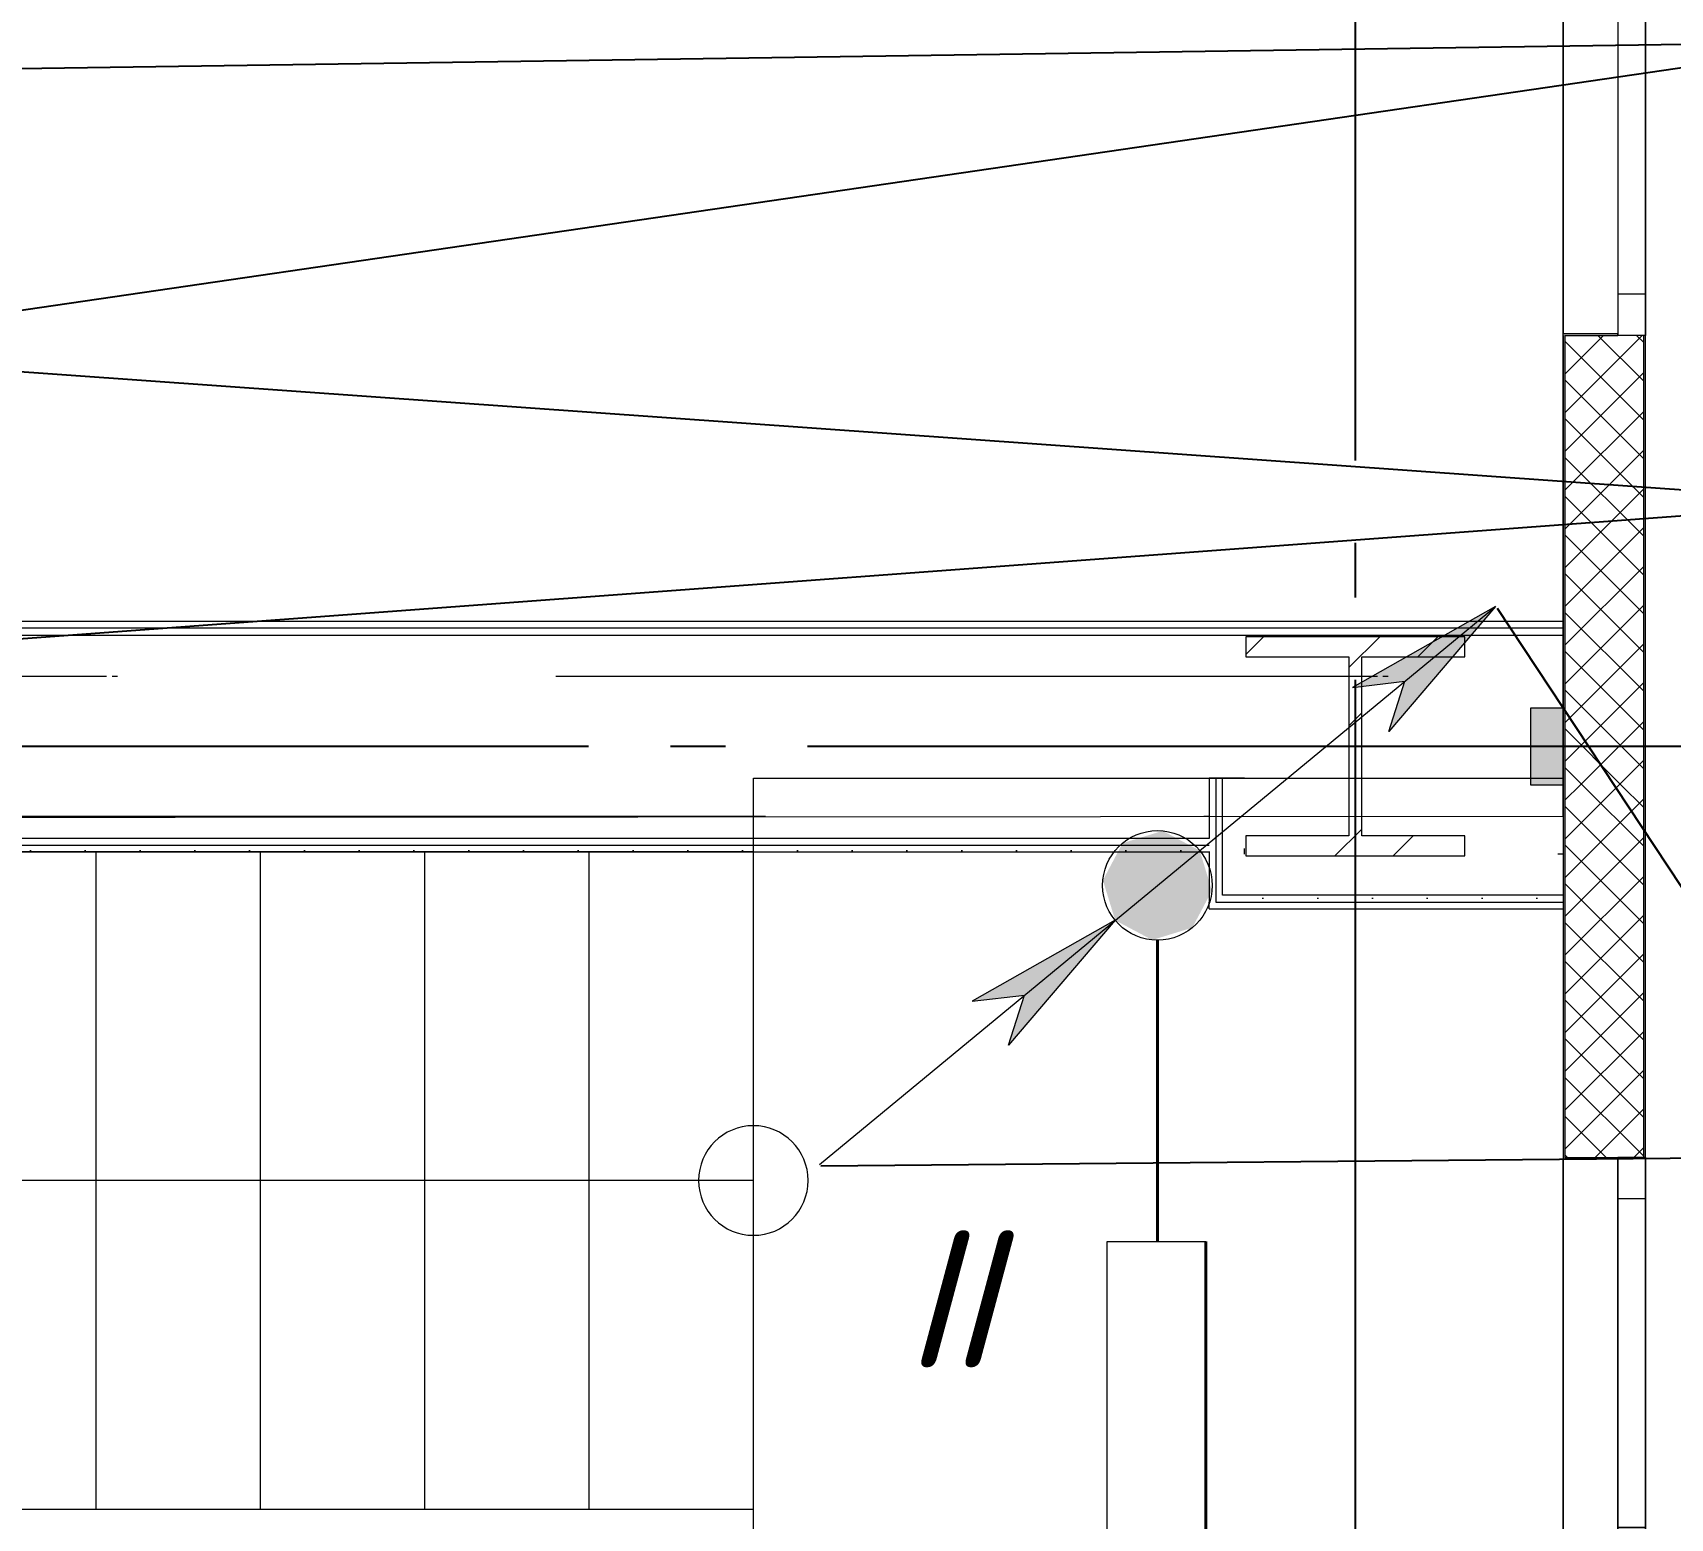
# Model space of a CAD drawing. Header units: millimetres. Extents: x 0 to 1286, y 0 to 420.
# Drawn here: x 560.04 to 589.94, y 235.5 to 262.61 of the extents above; entities that cross this region are included whole.
import ezdxf

# ---------------------------------------------------------------- set-up
doc = ezdxf.new("R2010")
doc.units = ezdxf.units.MM
doc.linetypes.add('ГОСТ 2.303 5', pattern=[24, 20, -1.5, 1, -1.5])
doc.linetypes.add('СПКБ-0000-000-АР#003$0$Achse', pattern=[2300, 0, -800, 1500, 0])
for name, color, linetype in [('Viewport1ForCustomObjects_0', 7, 'Continuous'), ('Viewport2ForCustomObjects_0', 7, 'Continuous'), ('СПКБ-0000-000-АР#003$0$Колонны новые', 7, 'Continuous'), ('СПКБ-0000-000-АР#003$0$Лестница', 7, 'Continuous'), ('СПКБ-0000-000-АР#003$0$Окна ArchiCAD', 7, 'Continuous'), ('СПКБ-0000-000-АР#003$0$Перекрытие', 7, 'Continuous'), ('СПКБ-0000-000-АР#003$0$Перекрытие новые', 7, 'Continuous'), ('СПКБ-0000-000-АР#003$0$Стены', 7, 'Continuous'), ('СПКБ-0000-000-АР#003$0$Фахверк', 7, 'Continuous'), ('Строительные оси', 7, 'Continuous'), ('ЭО_АВАРИЙНОЕ ОСВЕЩЕНИЕ', 7, 'Continuous'), ('ЭО_РАБОЧЕЕ ОСВЕЩЕНИЕ', 7, 'Continuous')]:
    doc.layers.add(name, color=color, linetype=linetype)
for name, color, linetype, lineweight, true_color in [('СПКБ-0000-000-АР#003$0$Колонны новые_Ном._пера__108', 7, 'Continuous', 13, 0xfd8379), ('СПКБ-0000-000-АР#003$0$Окна ArchiCAD_Ном._пера__68', 7, 'Continuous', 20, 0xfd4435), ('СПКБ-0000-000-АР#003$0$Перекрытие новые_Ном._пера__161', 7, 'Continuous', 13, 0xe11606), ('СПКБ-0000-000-АР#003$0$Стены_Ном._пера__68', 7, 'Continuous', 20, 0xfd4435), ('СПКБ-0000-000-АР#003$0$Фахверк_Ном._пера__102', 7, 'Continuous', 13, 0xcccccc)]:
    doc.layers.add(name, color=color, linetype=linetype, lineweight=lineweight, true_color=true_color)
for name, color, linetype, lineweight in [('СПКБ-0000-000-АР#003$0$Колонны новые_Ном._пера__20', 1, 'Continuous', 20), ('СПКБ-0000-000-АР#003$0$Лестница_Ном._пера__20', 1, 'Continuous', 20), ('СПКБ-0000-000-АР#003$0$Окна ArchiCAD_Ном._пера__6', 5, 'Continuous', 9), ('СПКБ-0000-000-АР#003$0$Перекрытие_Ном._пера__20', 1, 'Continuous', 20), ('СПКБ-0000-000-АР#003$0$Стены_Ном._пера__1', 7, 'Continuous', 13), ('СПКБ-0000-000-АР#003$0$Стены_Ном._пера__20', 1, 'Continuous', 20), ('СПКБ-0000-000-АР#003$0$Стены_Ном._пера__6', 5, 'Continuous', 9), ('СПКБ-0000-000-АР#003$0$Фахверк_Ном._пера__1', 7, 'Continuous', 13)]:
    doc.layers.add(name, color=color, linetype=linetype, lineweight=lineweight)
doc.styles.add('2.5', font='isocpeui.ttf')
pattern_1 = [(45, (0, 0), (-35.35534, 35.35534), []), (135, (0, 0), (35.35534, 35.35534), [])]
pattern_2 = [(0, (0, 0), (0, 173.2051), [0, -100]), (0, (50, 86.6), (0, 173.2051), [0, -100])]

# ---------------------------------------------------------------- blocks, each defined once
blk = doc.blocks.new('*E601')
at = {"layer": 'Строительные оси', "color": 3, "linetype": 'ГОСТ 2.303 5', "lineweight": 25}
for p, q in [((246.431, 202.072), (246.431, -45.143)), ((280.431, 128.857), (-283.569, 128.857))]:
    blk.add_line(p, q, dxfattribs=at)
at = {"layer": 'ЭО_РАБОЧЕЕ ОСВЕЩЕНИЕ', "color": 7, "lineweight": 0}
for p, q in [((242.819, 126.32), (248.992, 131.409)), ((248.992, 131.409), (246.381, 129.931)), ((248.992, 131.409), (247.044, 129.127)), ((246.381, 129.931), (247.338, 130.045)), ((247.044, 129.127), (247.338, 130.045)), ((236.647, 121.23), (242.819, 126.32)), ((242.048, 125.683), (239.437, 124.206)), ((242.048, 125.683), (240.1, 123.402)), ((239.437, 124.206), (240.394, 124.32)), ((240.1, 123.402), (240.394, 124.32)), ((241.904, 107.825), (241.904, 119.825)), ((241.904, 119.825), (243.704, 119.825))]:
    blk.add_line(p, q, dxfattribs=at)
at = {"layer": 'ЭО_РАБОЧЕЕ ОСВЕЩЕНИЕ', "color": 5, "lineweight": 40}
for p, q in [((242.819, 119.825), (242.819, 125.32)), ((243.704, 119.825), (243.704, 107.825))]:
    blk.add_line(p, q, dxfattribs=at)
at = {"layer": 'ЭО_РАБОЧЕЕ ОСВЕЩЕНИЕ', "color": 7, "lineweight": 0}
blk.add_circle((242.819, 126.32), 1, dxfattribs=at)
at = {"layer": 'ЭО_РАБОЧЕЕ ОСВЕЩЕНИЕ', "color": 5, "lineweight": 0}
for points in [[(248.992, 131.409), (246.582, 130.045), (247.338, 130.045)], [(248.992, 131.409), (247.338, 130.045), (247.827, 130.045)], [(246.582, 130.045), (247.338, 130.045), (246.381, 129.931)], [(247.338, 130.045), (247.301, 129.931), (247.73, 129.931)], [(247.338, 130.045), (247.827, 130.045), (247.73, 129.931)], [(247.301, 129.931), (247.73, 129.931), (247.044, 129.127)], [(242.048, 125.683), (239.638, 124.32), (240.394, 124.32)], [(242.048, 125.683), (240.394, 124.32), (240.883, 124.32)], [(239.638, 124.32), (240.394, 124.32), (239.437, 124.206)], [(240.357, 124.206), (240.786, 124.206), (240.1, 123.402)], [(240.394, 124.32), (240.357, 124.206), (240.786, 124.206)], [(240.394, 124.32), (240.883, 124.32), (240.786, 124.206)]]:
    blk.add_solid(points, dxfattribs=at)
at = {"layer": 'ЭО_РАБОЧЕЕ ОСВЕЩЕНИЕ', "color": 5, "lineweight": 40}
for points in [[(242.183, 127.091), (242.111, 126.956), (243.591, 126.956)], [(242.915, 127.315), (242.183, 127.091), (243.336, 127.091)], [(242.183, 127.091), (243.336, 127.091), (243.591, 126.956)], [(242.111, 126.956), (241.824, 126.415), (243.756, 126.415)], [(242.111, 126.956), (243.591, 126.956), (243.756, 126.415)], [(241.824, 126.415), (241.882, 126.224), (243.815, 126.224)], [(241.824, 126.415), (243.756, 126.415), (243.815, 126.224)], [(241.882, 126.224), (242.048, 125.683), (243.527, 125.683)], [(241.882, 126.224), (243.815, 126.224), (243.527, 125.683)], [(242.048, 125.683), (242.302, 125.548), (243.455, 125.548)], [(242.048, 125.683), (243.527, 125.683), (243.455, 125.548)], [(242.302, 125.548), (243.455, 125.548), (242.724, 125.324)]]:
    blk.add_solid(points, dxfattribs=at)
blk = doc.blocks.new('СПКБ-0000-000-АР#003$0$Перекрытие_2', base_point=(22461.7, 19187.9))
at = {"layer": 'СПКБ-0000-000-АР#003$0$Перекрытие новые_Ном._пера__161', "color": 12, "linetype": 'Continuous', "lineweight": 13, "true_color": 0xe11606, "flags": 128}
blk.add_lwpolyline([(22461.7, 19187.9), (17852.7, 19187.9), (17852.7, 3579), (22462, 3579), (22462, 4190.3), (22462, 5140.3), (22462, 7088.5), (25022.7, 7088.5), (25022.7, 9974.9), (19954.3, 9975.7), (19954.3, 12754.6), (25022.7, 12758.4), (25022.7, 15678), (22461.7, 15678), (22461.7, 17613.1), (22461.7, 18563.1)], close=True, dxfattribs=at)
blk = doc.blocks.new('СПКБ-0000-000-АР#003$0$Перекрытие_5', base_point=(23544.2, 12827.6))
at = {"layer": 'СПКБ-0000-000-АР#003$0$Перекрытие_Ном._пера__20', "color": 1, "linetype": 'Continuous', "lineweight": 20, "flags": 128}
blk.add_lwpolyline([(23544.2, 12827.6), (25022.7, 12827.6), (25022.7, 9943.9), (23544.2, 9943.9)], close=True, dxfattribs=at)
blk = doc.blocks.new('СПКБ-0000-000-АР#003$0$Двустворчатое Окно 19')
at = {"layer": 'СПКБ-0000-000-АР#003$0$Окна ArchiCAD_Ном._пера__6', "color": 5, "linetype": 'Continuous', "lineweight": 9}
for p, q in [((-747, 100), (747, 100)), ((-750, 0), (-675, 0)), ((-675, 0), (-675, -50)), ((-675, 0), (-75, 0)), ((-75, -50), (-75, 0)), ((-75, 0), (0, 0)), ((0, 0), (75, 0)), ((75, 0), (75, -50)), ((75, 0), (675, 0)), ((675, -50), (675, 0)), ((675, 0), (750, 0)), ((-750, -50), (750, -50)), ((-675, -50), (-750, -50)), ((-75, -50), (-675, -50)), ((0, -50), (-75, -50)), ((75, -50), (0, -50)), ((675, -50), (75, -50)), ((750, -50), (675, -50))]:
    blk.add_line(p, q, dxfattribs=at)
at = {"layer": 'СПКБ-0000-000-АР#003$0$Окна ArchiCAD_Ном._пера__68', "color": 20, "linetype": 'Continuous', "lineweight": 20, "true_color": 0xfd4435}
for p, q in [((-750, -47), (-750, 0)), ((750, -47), (750, 0)), ((-750, -50), (-750, -47)), ((750, -50), (750, -47))]:
    blk.add_line(p, q, dxfattribs=at)
blk = doc.blocks.new('СПКБ-0000-000-АР#003$0$Стена_5', base_point=(25022.7, 3584))
at = {"layer": 'СПКБ-0000-000-АР#003$0$Стены_Ном._пера__68', "linetype": 'Continuous', "lineweight": 20, "true_color": 0xfd4435}
for points in [[(25022.7, 13638.7), (25022.7, 13635.7), (25025.7, 13635.7), (25122.7, 13635.7), (25122.7, 13638.7)], [(25022.7, 12955.7), (25025.7, 12955.7), (25025.7, 13635.7), (25022.7, 13635.7)], [(25169.7, 13635.7), (25169.7, 12955.7), (25172.7, 12955.7), (25172.7, 13635.7)], [(25025.7, 12955.7), (25023.1, 12955.7), (25023.1, 12815.7), (25025.7, 12815.7)], [(25172.7, 12815.7), (25172.7, 12955.7), (25169.7, 12955.7), (25169.7, 12815.7)], [(25022.7, 12815.7), (25022.7, 12135.7), (25025.7, 12135.7), (25025.7, 12815.7)], [(25172.7, 12815.7), (25169.7, 12815.7), (25169.7, 12135.7), (25172.7, 12135.7)], [(25022.7, 12135.7), (25022.7, 12132.7), (25122.7, 12132.7), (25122.7, 12135.7), (25025.7, 12135.7)], [(25022.7, 12132.7), (25122.7, 12132.7), (25122.7, 12135.4), (25025.7, 12135.4), (25022.7, 12135.4)]]:
    blk.add_hatch(color=20, dxfattribs=at).paths.add_polyline_path(points)
h = blk.add_hatch(dxfattribs=at)
h.set_pattern_fill('СЕТКА_5X5_ДИАГОНАЛЬНАЯ', color=20, style=0, pattern_type=2)
h.set_pattern_definition(pattern_1)
h.paths.add_polyline_path([(25025.7, 13635.7), (25025.7, 12955.7), (25169.7, 12955.7), (25169.7, 13635.7), (25122.7, 13635.7)])
h = blk.add_hatch(dxfattribs=at)
h.set_pattern_fill('СЕТКА_5X5_ДИАГОНАЛЬНАЯ', color=20, style=0, pattern_type=2)
h.set_pattern_definition(pattern_1)
h.paths.add_polyline_path([(25169.7, 12815.7), (25169.7, 12955.7), (25025.7, 12955.7), (25025.7, 12815.7)])
h = blk.add_hatch(dxfattribs=at)
h.set_pattern_fill('СЕТКА_5X5_ДИАГОНАЛЬНАЯ', color=20, style=0, pattern_type=2)
h.set_pattern_definition(pattern_1)
h.paths.add_polyline_path([(25025.7, 12135.7), (25122.7, 12135.7), (25169.7, 12135.7), (25169.7, 12815.7), (25025.7, 12815.7)])
at = {"layer": 'СПКБ-0000-000-АР#003$0$Стены_Ном._пера__68', "color": 20, "linetype": 'Continuous', "lineweight": 20, "true_color": 0xfd4435}
for p, q in [((25122.7, 13638.7), (25022.7, 13638.7)), ((25022.7, 13635.7), (25022.7, 13638.7)), ((25025.7, 13635.7), (25025.7, 12955.7)), ((25025.7, 13635.7), (25122.7, 13635.7)), ((25122.7, 13635.7), (25122.7, 13638.7)), ((25169.7, 13635.7), (25122.7, 13635.7)), ((25169.7, 12955.7), (25169.7, 13635.7)), ((25172.7, 13635.7), (25169.7, 13635.7)), ((25025.7, 12955.7), (25025.7, 12815.7)), ((25169.7, 12815.7), (25169.7, 12955.7)), ((25025.7, 12815.7), (25025.7, 12135.7)), ((25169.7, 12135.7), (25169.7, 12815.7)), ((25022.7, 12135.7), (25022.7, 12135.4)), ((25025.7, 12135.7), (25122.7, 12135.7)), ((25122.7, 12135.7), (25122.7, 12135.4)), ((25169.7, 12135.7), (25122.7, 12135.7)), ((25172.7, 12135.7), (25169.7, 12135.7))]:
    blk.add_line(p, q, dxfattribs=at)
at = {"layer": 'СПКБ-0000-000-АР#003$0$Стены_Ном._пера__68', "color": 20, "linetype": 'Continuous', "lineweight": 20, "true_color": 0xfd4435, "flags": 128}
for points in [[(25022.7, 13635.7), (25022.7, 12955.7)], [(25172.7, 12135.7), (25172.7, 13635.7)], [(25022.7, 12815.7), (25022.7, 12135.7)]]:
    blk.add_lwpolyline(points, dxfattribs=at)
at = {"layer": 'СПКБ-0000-000-АР#003$0$Окна ArchiCAD', "color": 5, "linetype": 'Continuous', "lineweight": 9, "xscale": -1, "zscale": 1000, "rotation": 90}
for p in [(25122.7, 14385.7), (25122.7, 11385.7)]:
    blk.add_blockref('СПКБ-0000-000-АР#003$0$Двустворчатое Окно 19', p, dxfattribs=at)
at = {"layer": 'СПКБ-0000-000-АР#003$0$Окна ArchiCAD', "color": 5, "linetype": 'Continuous', "lineweight": 9, "zscale": 1000, "rotation": 90}
blk.add_blockref('СПКБ-0000-000-АР#003$0$Двустворчатое Окно 19', (25122.7, 11385.4), dxfattribs=at)
blk = doc.blocks.new('СПКБ-0000-000-АР#003$0$Стена_57', base_point=(25022.7, 12689.2))
at = {"layer": 'СПКБ-0000-000-АР#003$0$Стены_Ном._пера__20', "linetype": 'Continuous', "lineweight": 20}
h = blk.add_hatch(dxfattribs=at)
h.set_pattern_fill('ШТУКАТУРКА', color=1, style=0, pattern_type=2)
h.set_pattern_definition(pattern_2)
h.paths.add_polyline_path([(24400.6, 12626.7), (24392.6, 12614.2), (24400.6, 12614.2)])
h = blk.add_hatch(dxfattribs=at)
h.set_pattern_fill('ШТУКАТУРКА', color=1, style=0, pattern_type=2)
h.set_pattern_definition(pattern_2)
h.paths.add_polyline_path([(24384.3, 12601.2), (24376.6, 12589.2), (24388.6, 12589.2), (24388.6, 12601.2)])
h = blk.add_hatch(dxfattribs=at)
h.set_pattern_fill('ШТУКАТУРКА', color=1, style=0, pattern_type=2)
h.set_pattern_definition(pattern_2)
h.paths.add_polyline_path([(24388.6, 12608), (24384.3, 12601.2), (24388.6, 12601.2)])
h = blk.add_hatch(dxfattribs=at)
h.set_pattern_fill('ШТУКАТУРКА', color=1, style=0, pattern_type=2)
h.set_pattern_definition(pattern_2)
h.paths.add_polyline_path([(24388.6, 12601.2), (24400.6, 12601.2), (24400.6, 12614.2), (24392.6, 12614.2), (24388.6, 12608)])
h = blk.add_hatch(dxfattribs=at)
h.set_pattern_fill('ШТУКАТУРКА', color=1, style=0, pattern_type=2)
h.set_pattern_definition(pattern_2)
h.paths.add_polyline_path([(24388.6, 12589.2), (25022.7, 12589.2), (25022.7, 12601.2), (24388.6, 12601.2)])
h = blk.add_hatch(dxfattribs=at)
h.set_pattern_fill('ШТУКАТУРКА', color=1, style=0, pattern_type=2)
h.set_pattern_definition(pattern_2)
h.paths.add_polyline_path([(24400.6, 12601.2), (25022.7, 12601.2), (25022.7, 12614.2), (24400.6, 12614.2)])
at = {"layer": 'СПКБ-0000-000-АР#003$0$Стены_Ном._пера__1', "color": 7, "linetype": 'СПКБ-0000-000-АР#003$0$Achse', "lineweight": 13, "flags": 128}
blk.add_lwpolyline([(25022.7, 12689.2), (24440.6, 12689.2)], dxfattribs=at)
at = {"layer": 'СПКБ-0000-000-АР#003$0$Стены_Ном._пера__1', "color": 7, "linetype": 'Continuous', "lineweight": 13, "flags": 128}
blk.add_lwpolyline([(25022.7, 12689.2), (25022.7, 12614.2)], dxfattribs=at)
at = {"layer": 'СПКБ-0000-000-АР#003$0$Стены_Ном._пера__20', "color": 1, "linetype": 'Continuous', "lineweight": 20, "flags": 128}
for points in [[(24376.6, 12589.2), (25022.7, 12589.2)], [(25022.7, 12614.2), (25022.7, 12601.2)], [(25022.7, 12601.2), (25022.7, 12589.2)]]:
    blk.add_lwpolyline(points, dxfattribs=at)
at = {"layer": 'СПКБ-0000-000-АР#003$0$Стены_Ном._пера__68', "color": 20, "linetype": 'Continuous', "lineweight": 20, "true_color": 0xfd4435}
for p, q in [((24400.6, 12614.2), (24400.6, 12626.7)), ((24388.6, 12608), (24388.6, 12601.2)), ((24388.6, 12601.2), (24400.6, 12601.2)), ((25022.7, 12614.2), (24400.6, 12614.2)), ((24400.6, 12601.2), (25022.7, 12601.2))]:
    blk.add_line(p, q, dxfattribs=at)
blk = doc.blocks.new('СПКБ-0000-000-АР#003$0$Стена_58', base_point=(24440.6, 12689.2))
at = {"layer": 'СПКБ-0000-000-АР#003$0$Стены_Ном._пера__20', "linetype": 'Continuous', "lineweight": 20}
h = blk.add_hatch(dxfattribs=at)
h.set_pattern_fill('ШТУКАТУРКА', color=1, style=0, pattern_type=2)
h.set_pattern_definition(pattern_2)
h.paths.add_polyline_path([(24384.3, 12601.2), (24388.6, 12608), (24388.6, 12827.6), (24376.6, 12827.6), (24376.6, 12601.2)])
h = blk.add_hatch(dxfattribs=at)
h.set_pattern_fill('ШТУКАТУРКА', color=1, style=0, pattern_type=2)
h.set_pattern_definition(pattern_2)
h.paths.add_polyline_path([(24392.6, 12614.2), (24400.6, 12626.7), (24400.6, 12827.6), (24388.6, 12827.6), (24388.6, 12614.2)])
h = blk.add_hatch(dxfattribs=at)
h.set_pattern_fill('ШТУКАТУРКА', color=1, style=0, pattern_type=2)
h.set_pattern_definition(pattern_2)
h.paths.add_polyline_path([(24384.3, 12601.2), (24376.6, 12601.2), (24376.6, 12589.2)])
h = blk.add_hatch(dxfattribs=at)
h.set_pattern_fill('ШТУКАТУРКА', color=1, style=0, pattern_type=2)
h.set_pattern_definition(pattern_2)
h.paths.add_polyline_path([(24388.6, 12614.2), (24388.6, 12608), (24392.6, 12614.2)])
at = {"layer": 'СПКБ-0000-000-АР#003$0$Стены_Ном._пера__1', "color": 7, "linetype": 'Continuous', "lineweight": 13, "flags": 128}
blk.add_lwpolyline([(24440.6, 12827.6), (24400.6, 12827.6)], dxfattribs=at)
at = {"layer": 'СПКБ-0000-000-АР#003$0$Стены_Ном._пера__1', "color": 7, "linetype": 'СПКБ-0000-000-АР#003$0$Achse', "lineweight": 13, "flags": 128}
blk.add_lwpolyline([(24440.6, 12689.2), (24440.6, 12827.6)], dxfattribs=at)
at = {"layer": 'СПКБ-0000-000-АР#003$0$Стены_Ном._пера__20', "color": 1, "linetype": 'Continuous', "lineweight": 20, "flags": 128}
blk.add_lwpolyline([(24376.6, 12589.2), (24376.6, 12601.2)], dxfattribs=at)
at = {"layer": 'СПКБ-0000-000-АР#003$0$Стены_Ном._пера__6', "color": 5, "linetype": 'Continuous', "lineweight": 9, "flags": 128}
for points in [[(24388.6, 12827.6), (24376.6, 12827.6)], [(24376.6, 12827.6), (24376.6, 12717.6)], [(24400.6, 12827.6), (24388.6, 12827.6)], [(24376.6, 12693.6), (24376.6, 12601.2)]]:
    blk.add_lwpolyline(points, dxfattribs=at)
at = {"layer": 'СПКБ-0000-000-АР#003$0$Стены_Ном._пера__68', "color": 20, "linetype": 'Continuous', "lineweight": 20, "true_color": 0xfd4435}
for p, q in [((24388.6, 12827.6), (24388.6, 12614.2)), ((24400.6, 12626.7), (24400.6, 12827.6)), ((24388.6, 12614.2), (24388.6, 12608))]:
    blk.add_line(p, q, dxfattribs=at)
blk = doc.blocks.new('СПКБ-0000-000-АР#003$0$Стена_145', base_point=(18468.1, 13013.6))
at = {"layer": 'СПКБ-0000-000-АР#003$0$Стены_Ном._пера__20', "linetype": 'Continuous', "lineweight": 20}
h = blk.add_hatch(dxfattribs=at)
h.set_pattern_fill('ШТУКАТУРКА', color=1, style=0, pattern_type=2)
h.set_pattern_definition(pattern_2)
h.paths.add_polyline_path([(25022.7, 13113.6), (19896.3, 13113.6), (19896.3, 13101.6), (25022.7, 13101.6)])
h = blk.add_hatch(dxfattribs=at)
h.set_pattern_fill('ШТУКАТУРКА', color=1, style=0, pattern_type=2)
h.set_pattern_definition(pattern_2)
h.paths.add_polyline_path([(19896.3, 13101.6), (19896.3, 13088.6), (25022.7, 13088.6), (25022.7, 13101.6)])
at = {"layer": 'СПКБ-0000-000-АР#003$0$Стены_Ном._пера__1', "color": 7, "linetype": 'Continuous', "lineweight": 13, "flags": 128}
blk.add_lwpolyline([(25022.7, 13013.6), (25022.7, 13088.6)], dxfattribs=at)
at = {"layer": 'СПКБ-0000-000-АР#003$0$Стены_Ном._пера__1', "color": 7, "linetype": 'СПКБ-0000-000-АР#003$0$Achse', "lineweight": 13, "flags": 128}
blk.add_lwpolyline([(20053.3, 13013.6), (25022.7, 13013.6)], dxfattribs=at)
at = {"layer": 'СПКБ-0000-000-АР#003$0$Стены_Ном._пера__20', "color": 1, "linetype": 'Continuous', "lineweight": 20, "flags": 128}
for points in [[(25022.7, 13113.6), (19896.3, 13113.6)], [(25022.7, 13101.6), (25022.7, 13113.6)], [(25022.7, 13088.6), (25022.7, 13101.6)]]:
    blk.add_lwpolyline(points, dxfattribs=at)
at = {"layer": 'СПКБ-0000-000-АР#003$0$Стены_Ном._пера__68', "color": 20, "linetype": 'Continuous', "lineweight": 20, "true_color": 0xfd4435}
for p, q in [((25022.7, 13101.6), (19896.3, 13101.6)), ((19896.3, 13088.6), (25022.7, 13088.6))]:
    blk.add_line(p, q, dxfattribs=at)
blk = doc.blocks.new('СПКБ-0000-000-АР#003$0$Стена_147', base_point=(24440.6, 12757.6))
at = {"layer": 'СПКБ-0000-000-АР#003$0$Стены_Ном._пера__20', "linetype": 'Continuous', "lineweight": 20}
h = blk.add_hatch(dxfattribs=at)
h.set_pattern_fill('ШТУКАТУРКА', color=1, style=0, pattern_type=2)
h.set_pattern_definition(pattern_2)
h.paths.add_polyline_path([(24376.6, 12717.6), (19954.3, 12717.6), (19954.3, 12705.6), (24376.6, 12705.6)])
h = blk.add_hatch(dxfattribs=at)
h.set_pattern_fill('ШТУКАТУРКА', color=1, style=0, pattern_type=2)
h.set_pattern_definition(pattern_2)
h.paths.add_polyline_path([(19954.3, 12693.6), (24376.6, 12693.6), (24376.6, 12705.6), (19954.3, 12705.6)])
at = {"layer": 'СПКБ-0000-000-АР#003$0$Стены_Ном._пера__1', "color": 7, "linetype": 'СПКБ-0000-000-АР#003$0$Achse', "lineweight": 13, "flags": 128}
blk.add_lwpolyline([(24376.6, 12757.6), (20053.3, 12757.6)], dxfattribs=at)
at = {"layer": 'СПКБ-0000-000-АР#003$0$Стены_Ном._пера__1', "color": 7, "linetype": 'Continuous', "lineweight": 13, "flags": 128}
blk.add_lwpolyline([(24376.6, 12757.6), (24376.6, 12717.6)], dxfattribs=at)
at = {"layer": 'СПКБ-0000-000-АР#003$0$Стены_Ном._пера__6', "color": 5, "linetype": 'Continuous', "lineweight": 9, "flags": 128}
blk.add_lwpolyline([(19954.3, 12693.6), (24376.6, 12693.6)], dxfattribs=at)
at = {"layer": 'СПКБ-0000-000-АР#003$0$Стены_Ном._пера__68', "color": 20, "linetype": 'Continuous', "lineweight": 20, "true_color": 0xfd4435}
for p, q in [((24376.6, 12717.6), (19954.3, 12717.6)), ((19954.3, 12705.6), (24376.6, 12705.6))]:
    blk.add_line(p, q, dxfattribs=at)
blk = doc.blocks.new('СПКБ-0000-000-АР#003$0$Колонна_103', base_point=(24643.1, 12885.7))
at = {"layer": 'СПКБ-0000-000-АР#003$0$Колонны новые_Ном._пера__108', "linetype": 'Continuous', "lineweight": 13, "true_color": 0xfd8379}
h = blk.add_hatch(dxfattribs=at)
h.set_pattern_fill('СТАЛЬ', color=11, style=0, pattern_type=2)
h.set_pattern_definition([(45, (0, 0), (-159.099, 159.099), []), (45, (-53.03, 53.03), (-159.099, 159.099), [])])
h.paths.add_polyline_path([(24443.1, 12685.7), (24843.1, 12685.7), (24843.1, 12722.4), (24654.8, 12722.4), (24654.8, 13049.1), (24843.1, 13049.1), (24843.1, 13085.7), (24443.1, 13085.7), (24443.1, 13049.1), (24631.4, 13049.1), (24631.4, 12722.4), (24443.1, 12722.4)])
at = {"layer": 'СПКБ-0000-000-АР#003$0$Колонны новые_Ном._пера__20', "color": 1, "linetype": 'Continuous', "lineweight": 20}
for p, q in [((24843.1, 13085.7), (24443.1, 13085.7)), ((24443.1, 13085.7), (24443.1, 13049.1)), ((24843.1, 13049.1), (24843.1, 13085.7)), ((24443.1, 13049.1), (24631.4, 13049.1)), ((24631.4, 13049.1), (24631.4, 12722.4)), ((24654.8, 12722.4), (24654.8, 13049.1)), ((24654.8, 13049.1), (24843.1, 13049.1)), ((24631.4, 12722.4), (24443.1, 12722.4)), ((24443.1, 12722.4), (24443.1, 12685.7)), ((24843.1, 12722.4), (24654.8, 12722.4)), ((24843.1, 12685.7), (24843.1, 12722.4)), ((24443.1, 12685.7), (24843.1, 12685.7))]:
    blk.add_line(p, q, dxfattribs=at)
blk = doc.blocks.new('СПКБ-0000-000-АР#003$0$Лестничный Марш ЖБ 19_3')
at = {"layer": 'СПКБ-0000-000-АР#003$0$Лестница_Ном._пера__20', "color": 1, "linetype": 'Continuous', "lineweight": 20}
for p, q in [((0, 3600), (0, 0)), ((600, 0), (600, 3600)), ((1200, 0), (1200, 3600)), ((0, 1200), (1200, 1200)), ((0, 900), (1200, 900)), ((0, 600), (1200, 600)), ((0, 300), (1200, 300)), ((0, 0), (1200, 0))]:
    blk.add_line(p, q, dxfattribs=at)
for start, end in [(0, 180), (180, 0)]:
    blk.add_arc((600, 0), 100, start, end, dxfattribs=at)
blk = doc.blocks.new('СПКБ-0000-000-АР#003$0$Колонна_138', base_point=(24993.1, 12885.7))
at = {"layer": 'СПКБ-0000-000-АР#003$0$Фахверк_Ном._пера__102', "linetype": 'Continuous', "lineweight": 13, "true_color": 0xcccccc}
blk.add_hatch(color=254, dxfattribs=at).paths.add_polyline_path([(25023.1, 12815.7), (25023.1, 12955.7), (24963.1, 12955.7), (24963.1, 12815.7)])
at = {"layer": 'СПКБ-0000-000-АР#003$0$Фахверк_Ном._пера__1', "color": 7, "linetype": 'Continuous', "lineweight": 13, "flags": 128}
blk.add_lwpolyline([(25023.1, 12815.7), (25023.1, 12955.7), (24963.1, 12955.7), (24963.1, 12815.7)], close=True, dxfattribs=at)
blk = doc.blocks.new('*E600')
at = {"layer": 'СПКБ-0000-000-АР#003$0$Колонны новые', "color": 1, "lineweight": 20, "xscale": 0.01, "yscale": 0.01, "zscale": 0.01}
blk.add_blockref('СПКБ-0000-000-АР#003$0$Колонна_103', (491.999, 155.701), dxfattribs=at)
at = {"layer": 'СПКБ-0000-000-АР#003$0$Лестница', "color": 161, "linetype": 'Continuous', "lineweight": 20, "true_color": 0xaaaaff, "xscale": 0.01, "yscale": 0.01, "zscale": 10, "rotation": 90}
blk.add_blockref('СПКБ-0000-000-АР#003$0$Лестничный Марш ЖБ 19_3', (481.009, 141.779), dxfattribs=at)
at = {"layer": 'СПКБ-0000-000-АР#003$0$Перекрытие', "color": 1, "linetype": 'Continuous', "lineweight": 20, "xscale": 0.01, "yscale": 0.01, "zscale": 0.01}
blk.add_blockref('СПКБ-0000-000-АР#003$0$Перекрытие_5', (481.009, 155.119), dxfattribs=at)
at = {"layer": 'СПКБ-0000-000-АР#003$0$Перекрытие новые', "color": 12, "linetype": 'Continuous', "lineweight": 13, "true_color": 0xe11606, "xscale": 0.01, "yscale": 0.01, "zscale": 0.01}
blk.add_blockref('СПКБ-0000-000-АР#003$0$Перекрытие_2', (470.184, 218.722), dxfattribs=at)
at = {"layer": 'СПКБ-0000-000-АР#003$0$Стены', "color": 20, "lineweight": 20, "true_color": 0xfd4435, "xscale": 0.01, "yscale": 0.01, "zscale": 0.01}
blk.add_blockref('СПКБ-0000-000-АР#003$0$Стена_5', (495.794, 62.683), dxfattribs=at)
at = {"layer": 'СПКБ-0000-000-АР#003$0$Стены', "color": 12, "lineweight": 50, "true_color": 0xdf0000, "xscale": 0.01, "yscale": 0.01, "zscale": 0.01}
for name, p in [('СПКБ-0000-000-АР#003$0$Стена_145', (430.249, 156.979)), ('СПКБ-0000-000-АР#003$0$Стена_58', (489.973, 153.736)), ('СПКБ-0000-000-АР#003$0$Стена_147', (489.973, 154.419)), ('СПКБ-0000-000-АР#003$0$Стена_57', (495.794, 153.736))]:
    blk.add_blockref(name, p, dxfattribs=at)
at = {"layer": 'СПКБ-0000-000-АР#003$0$Фахверк', "color": 7, "lineweight": 13, "xscale": 0.01, "yscale": 0.01, "zscale": 0.01}
blk.add_blockref('СПКБ-0000-000-АР#003$0$Колонна_138', (495.499, 155.701), dxfattribs=at)
blk = doc.blocks.new('CustomObjectsInViewport1_0')
at = {"layer": 'ЭО_АВАРИЙНОЕ ОСВЕЩЕНИЕ'}
for p in [(517.312, 251.333), (529.657, 261.512)]:
    blk.add_line(p, (593.391, 262.444), dxfattribs=at)
at = {"layer": 'ЭО_РАБОЧЕЕ ОСВЕЩЕНИЕ'}
for p, q in [((529.61, 258.571), (593.391, 254.038)), ((517.265, 248.392), (593.391, 254.038)), ((586.778, 252.107), (593.391, 242.102)), ((574.433, 241.929), (593.391, 242.102))]:
    blk.add_line(p, q, dxfattribs=at)

msp = doc.modelspace()

# ---------------------------------------------------------------- block references
msp.add_blockref('*E600', (92.189, 93.885))
at = {"layer": 'Viewport1ForCustomObjects_0'}
msp.add_blockref('CustomObjectsInViewport1_0', (0, 0), dxfattribs=at)
at = {"layer": 'Viewport2ForCustomObjects_0'}
msp.add_blockref('*E601', (337.756, 120.729), dxfattribs=at)

# ---------------------------------------------------------------- texts
at = {"layer": 'ЭО_РАБОЧЕЕ ОСВЕЩЕНИЕ', "insert": (576.771, 239.506), "char_height": 2.5, "attachment_point": 5, "style": '2.5'}
msp.add_mtext('II', dxfattribs=at)

doc.saveas('drawing.dxf')
